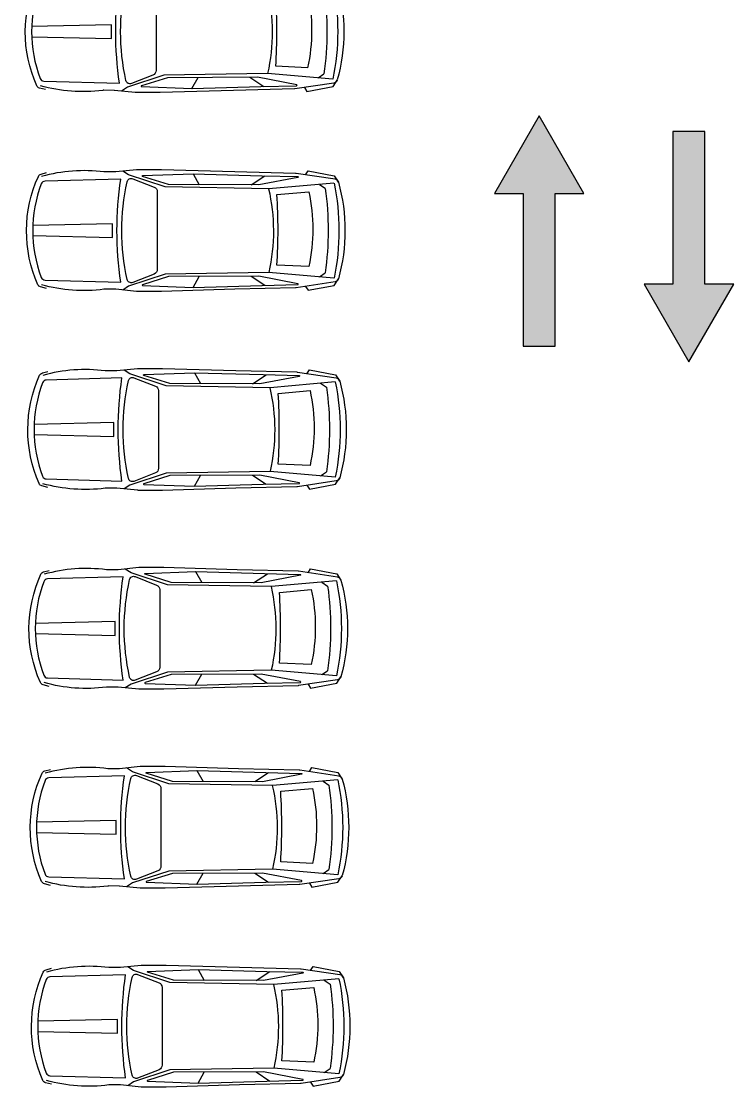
# Model space of a CAD drawing. Extents: x -30 to 1202, y 231 to 898.
# Drawn here: x 44.55 to 53.5, y 402.41 to 415.81 of the extents above; entities that cross this region are included whole.
import ezdxf

# ---------------------------------------------------------------- set-up
doc = ezdxf.new("R2010")
doc.units = 0
doc.header["$LTSCALE"] = 0.04
doc.layers.get('0').update_dxf_attribs({"linetype": 'CONTINUOUS'})
doc.layers.add('PISOS', color=1, linetype='CONTINUOUS')

# ---------------------------------------------------------------- blocks, each defined once
blk = doc.blocks.new('Aupln001')
for p, q in [((-2.821, 0.58), (-2.994, 0.694)), ((-2.093, 0.72), (-2.17, 0.582)), ((-3.678, 0.587), (-3.751, 0.537)), ((-3.678, -0.575), (-3.75, -0.526)), ((-2.821, -0.568), (-2.994, -0.682)), ((-2.093, -0.708), (-2.17, -0.571))]:
    blk.add_line(p, q)
for points in [[(-3.506, 0.706), (-3.537, 0.756), (-3.865, 0.694), (-3.918, 0.613, -0.296775), (-3.875, 0.651), (-3.386, 0.724, -0.031441), (-3.379, 0.725), (-2.615, 0.743, 0.001455), (-2.615, 0.743), (-1.694, 0.77, -0.007326), (-1.692, 0.77), (-1.386, 0.77, -0.025363), (-1.38, 0.77), (-1.12, 0.743, 0.024637), (-1.115, 0.743), (-0.986, 0.743, 0.032795), (-0.973, 0.743, -0.100755), (-0.189, 0.686)], [(-0.253, -0.723), (-0.177, -0.703, 0.226888), (-0.143, -0.674, 0.214205), (-0.149, 0.687, 0.224603), (-0.183, 0.716), (-0.253, 0.734)], [(-3.506, -0.695), (-3.537, -0.745), (-3.865, -0.683), (-3.918, -0.602, 0.296775), (-3.875, -0.64), (-3.386, -0.713, 0.031441), (-3.379, -0.714), (-2.615, -0.732, -0.001455), (-2.615, -0.732), (-1.694, -0.759, 0.007326), (-1.692, -0.759), (-1.386, -0.759, 0.025363), (-1.38, -0.758), (-1.12, -0.732, -0.024637), (-1.115, -0.732), (-0.986, -0.731, -0.032795), (-0.973, -0.732, 0.100755), (-0.189, -0.675)]]:
    blk.add_lwpolyline(points, format="xyb")
for points in [[(-3.862, 0.603), (-3.043, 0.531), (-1.74, 0.554), (-1.283, 0.705), (-1.209, 0.752)], [(-0.079, -0.058), (-1.081, -0.081), (-1.081, 0.092), (-0.079, 0.069)], [(-3.862, -0.592), (-3.043, -0.52), (-1.74, -0.543), (-1.283, -0.693), (-1.209, -0.741)]]:
    blk.add_lwpolyline(points)
for points in [[(-2.957, 0.695, -0.001613), (-2.958, 0.695), (-3.408, 0.684, 0.898845), (-3.409, 0.674), (-2.916, 0.579), (-1.785, 0.584), (-1.458, 0.686, 0.843434), (-1.459, 0.696), (-2.092, 0.72, 0.016499), (-2.095, 0.72)], [(-1.264, 0.62, 0.460891), (-1.334, 0.657), (-1.603, 0.551, 0.30819), (-1.642, 0.494), (-1.642, -0.482, 0.30819), (-1.603, -0.54), (-1.334, -0.646, 0.460891), (-1.264, -0.609, 0.109577)], [(-0.233, -0.616), (-1.183, -0.643, 0.072437), (-1.183, 0.654), (-0.233, 0.627, -0.304109), (-0.186, 0.593, -0.182739), (-0.186, -0.582, -0.304109)], [(-3.545, -0.447), (-3.146, -0.429, -0.030108), (-3.146, 0.459), (-3.545, 0.494, 0.109099)], [(-2.957, -0.683, 0.001613), (-2.958, -0.683), (-3.408, -0.673, -0.898845), (-3.409, -0.663), (-2.916, -0.568), (-1.785, -0.573), (-1.458, -0.675, -0.843434), (-1.459, -0.685), (-2.092, -0.708, -0.016499), (-2.095, -0.708)]]:
    blk.add_lwpolyline(points, format="xyb", close=True)
for centre, radius, start, end in [((-1.703, 0.006), 2.297, 164.6672, 195.3328), ((-1.004, 0.006), 2.92, 168.1984, 191.8016), ((-0.075, 0.009), 3.714, 171.8338, 188.2809), ((-0.749, -0.001), 2.352, 166.9232, 192.7419)]:
    blk.add_arc(centre, radius, start, end)
blk = doc.blocks.new('fl')
at = {"layer": 'PISOS'}
blk.add_hatch(color=9, dxfattribs=at).paths.add_polyline_path([(0, 0), (-0.563, -0.975), (-0.201, -0.975), (-0.201, -2.894), (0.201, -2.894), (0.201, -0.975), (0.563, -0.975)])
blk.add_lwpolyline([(-0.201, -0.975), (-0.201, -2.894), (0.201, -2.894), (0.201, -0.975), (0.563, -0.975), (0, 0), (-0.563, -0.975)], close=True, dxfattribs=at)

msp = doc.modelspace()

# ---------------------------------------------------------------- block references
at = {"layer": 'PISOS', "xscale": -1}
for p in [(44.604, 415.677), (44.619, 413.177), (44.635, 410.677), (44.65, 408.177), (44.666, 405.677), (44.681, 403.177)]:
    msp.add_blockref('Aupln001', p, dxfattribs=at)
at = {"layer": 'PISOS'}
msp.add_blockref('fl', (51.058, 414.625), dxfattribs=at)
at = {"layer": 'PISOS', "rotation": 180}
msp.add_blockref('fl', (52.938, 411.534), dxfattribs=at)

doc.saveas('drawing.dxf')
